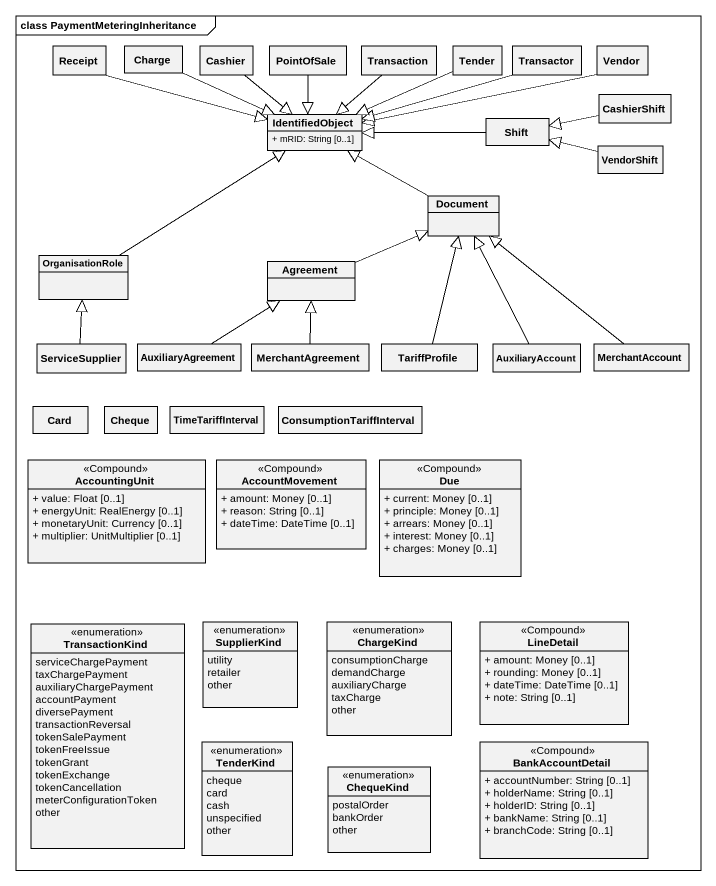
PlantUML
@startuml
mainframe class PaymentMeteringInheritance
hide circle
hide empty members
skinparam classAttributeIconSize 0
class Receipt
class Charge
class Cashier
class PointOfSale
class Transaction
class Tender
class Transactor
class Vendor
class CashierShift
class IdentifiedObject {
  + mRID: String [0..1]
}
class Shift
class VendorShift
class Document
class OrganisationRole
class Agreement
class ServiceSupplier
class AuxiliaryAgreement
class MerchantAgreement
class TariffProfile
class AuxiliaryAccount
class MerchantAccount
class "Card" as Card_
class Cheque
class TimeTariffInterval
class ConsumptionTariffInterval
class AccountingUnit <<Compound>> {
  + value: Float [0..1]
  + energyUnit: RealEnergy [0..1]
  + monetaryUnit: Currency [0..1]
  + multiplier: UnitMultiplier [0..1]
}
class AccountMovement <<Compound>> {
  + amount: Money [0..1]
  + reason: String [0..1]
  + dateTime: DateTime [0..1]
}
class Due <<Compound>> {
  + current: Money [0..1]
  + principle: Money [0..1]
  + arrears: Money [0..1]
  + interest: Money [0..1]
  + charges: Money [0..1]
}
enum TransactionKind {
  serviceChargePayment
  taxChargePayment
  auxiliaryChargePayment
  accountPayment
  diversePayment
  transactionReversal
  tokenSalePayment
  tokenFreeIssue
  tokenGrant
  tokenExchange
  tokenCancellation
  meterConfigurationToken
  other
}
enum SupplierKind {
  utility
  retailer
  other
}
enum ChargeKind {
  consumptionCharge
  demandCharge
  auxiliaryCharge
  taxCharge
  other
}
class LineDetail <<Compound>> {
  + amount: Money [0..1]
  + rounding: Money [0..1]
  + dateTime: DateTime [0..1]
  + note: String [0..1]
}
enum TenderKind {
  cheque
  card
  cash
  unspecified
  other
}
enum ChequeKind {
  postalOrder
  bankOrder
  other
}
class BankAccountDetail <<Compound>> {
  + accountNumber: String [0..1]
  + holderName: String [0..1]
  + holderID: String [0..1]
  + bankName: String [0..1]
  + branchCode: String [0..1]
}
Receipt -right-|> IdentifiedObject
Charge -right-|> IdentifiedObject
Cashier --|> IdentifiedObject
PointOfSale --|> IdentifiedObject
Transaction --|> IdentifiedObject
Tender -left-|> IdentifiedObject
Transactor -left-|> IdentifiedObject
Vendor -left-|> IdentifiedObject
CashierShift -left-|> Shift
Shift -left-|> IdentifiedObject
VendorShift -left-|> Shift
Document -left-|> IdentifiedObject
OrganisationRole -up-|> IdentifiedObject
Agreement -right-|> Document
ServiceSupplier -up-|> OrganisationRole
AuxiliaryAgreement -up-|> Agreement
MerchantAgreement -up-|> Agreement
TariffProfile -up-|> Document
AuxiliaryAccount -up-|> Document
MerchantAccount -up-|> Document
@enduml
